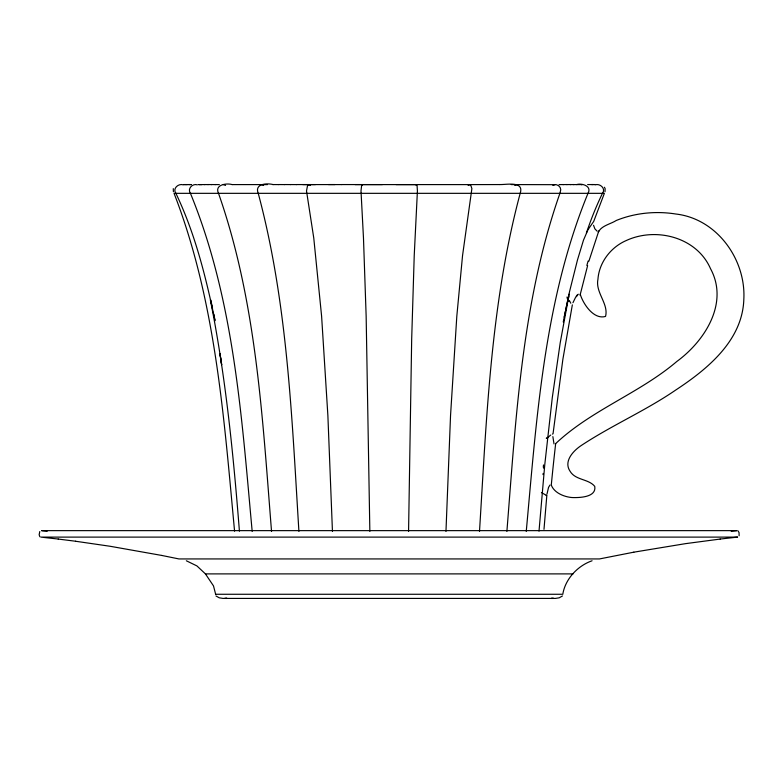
<?xml version="1.0" encoding="UTF-8"?>
<svg xmlns="http://www.w3.org/2000/svg" width="783" height="783" viewBox="0 0 783 783"><rect width="100%" height="100%" fill="white"/><g stroke="black" fill="none" stroke-linecap="round" stroke-linejoin="round"><path stroke-width="1.17" d="M408.569 531.412L411.682 339.078L414.227 255.601L417.417 190.944L417.075 185.669L416.507 184.612L341.623 184.563M445.967 531.412L450.538 415.597L456.812 316.215L462.547 255.601L471.885 188.595L470.896 185.669L469.232 184.612L396.032 184.582M479.499 531.412C486.566 418.259 490.706 303.393 520.186 193.332C524.375 180.785 506.67 184.778 499.838 184.553M506.885 531.412C515.987 417.907 521.909 301.67 559.904 193.332L560.765 189.76L560.158 187.489L558.553 185.669L556.312 184.68L511.25 184.582M526.245 531.412C536.746 417.593 544.146 300.232 587.994 193.332C592.193 186.139 582.033 182.919 576.582 184.592M539.007 531.177L544.792 464.456L552.279 397.715L560.197 342.866L568.067 300.036M543.989 529.337L546.818 495.57M543.872 467.431L543.793 468.254M555.666 443.618C591.263 409.969 639.505 393.262 676.835 361.472C704.788 340.996 729.198 303.07 710.494 268.628C696.772 237.151 656.056 226.767 626.273 240.528C610.857 247.164 599.152 262.325 597.948 279.237C595.149 292.548 608.831 303.726 605.553 316.43C593.69 319.895 583.159 303.941 580.262 294.3M555.646 443.785C554.061 457.536 552.612 471.307 551.281 485.078C554.139 492.81 564.005 496.853 571.893 497.538C579.449 497.822 596.636 497.362 594.747 486.37C588.444 478.716 575.485 480.39 570.093 471.288C563.251 461.265 573.479 450.568 581.534 445.321C611.885 425.296 645.525 410.723 675.582 390.14C707.362 369.214 742.529 340.625 743.83 299.292C745.993 259.29 716.817 218.682 675.817 214.013C655.88 210.833 635.023 212.888 616.28 220.473C610.671 224.095 601.305 225.641 598.329 232.199M173.278 188.644L173.405 191.747M739.123 535.787L739.044 532.577L737.929 530.766M546.955 494.19L548.54 487.388L549.979 485.029M569.554 291.638L565.629 310.166M572.344 304.851L562.869 359.338L553.043 433.782L552.416 434.095M605.014 191.747L605.142 188.644L604.407 187.235M564.181 317.125L565.385 311.311M563.251 321.979L569.045 294.193M569.633 291.266L577.462 260.015L583.492 240.136L588.062 229.585L593.71 221.423L604.378 193.332L174.051 193.332C215.756 300.789 223.889 417.437 234.577 531.177M580.046 295.23L587.622 265.603M588.875 261.219L598.848 230.809M416.135 185.434L416.507 184.612M586.398 232.874L589.286 224.731A325.865 323.076 90 0 1 602.47 193.303M39.776 531.549L39.15 534.74L39.864 536.766M572.95 302.727L575.446 297.618L578.304 294.202M602.528 193.332C606.12 188.546 599.944 183.134 595.08 184.857M592.075 560.775C577.697 565.727 565.189 579.077 562.801 594.268L215.619 594.268M468.156 185.434L469.232 184.612L499.838 184.563M546.886 438.196L550.723 435.054M562.448 595.971L559.17 597.82L555.45 598.418L222.979 598.418L219.25 597.82L215.971 595.971M514.803 185.434L516.506 184.612M552.886 185.434L555.108 184.612M633.809 552.181L599.494 558.935L178.925 558.935L161.787 555.45M581.055 184.857L582.405 184.612M633.78 552.181L685.526 543.647L720.223 539.056M720.115 539.056L737.527 537.109M224.838 598.447L226.816 598.222M731.234 531.256L736.872 530.639L41.548 530.639L47.195 531.256M273.159 184.592C266.807 182.879 254.26 183.78 258.233 193.332C287.713 303.393 291.853 418.259 298.92 531.412M232.15 184.592C226.346 182.86 214.307 184.768 218.516 193.332C256.521 301.67 262.432 417.907 271.544 531.412M551.584 598.447L553.757 598.418M183.711 184.563L191.365 184.592M184.299 184.592L187.411 184.582M198.344 184.582L204.97 184.582M315.422 184.582L296.512 184.563M198.892 184.602L201.838 184.592M559.072 184.602L563.447 184.563M587.632 184.563L594.708 184.563M232.14 184.592L267.522 184.602M272.827 184.563L278.905 184.582M382.398 184.582L355.051 184.582M562.948 184.592L567.146 184.553M204.441 184.563L208.288 184.582M278.591 184.553L284.748 184.582M328.41 184.553L334.987 184.553M284.454 184.553L290.708 184.582M341.75 184.582L302.708 184.582M566.638 184.582L570.66 184.553M737.557 537.109L40.863 537.109L58.304 539.056M186.344 560.775L196.915 565.913L205.43 573.89L573.029 573.89M591.586 184.553L593.25 184.563M570.132 184.582L573.978 184.563M207.769 184.553L211.792 184.582M290.434 184.563L296.777 184.592M211.283 184.553L215.482 184.592M573.45 184.582L580.076 184.582M214.973 184.563L219.357 184.602M188.713 184.553L190.788 184.563M224.662 598.418L226.845 598.447M551.604 598.222L553.581 598.447M58.206 539.056L75.599 541.239M75.501 541.239L110.109 546.27L161.807 555.45M183.339 184.857C178.475 183.134 172.309 188.546 175.891 193.332C194.487 232.199 205.156 274.246 214.062 316.215M197.375 184.857C192.52 183.163 187.137 188.811 190.435 193.332C234.274 300.232 241.673 417.593 252.185 531.412M223.312 184.612L225.543 185.434M261.913 184.612L263.626 185.434M546.191 495.345L546.71 495.541L541.425 492.556M597.175 231.21L594.894 228.881L593.543 225.269M310.264 185.434L309.187 184.612L307.523 185.669L306.505 190.944L313.768 238.042L321.607 316.215L327.881 415.597L332.452 531.412M205.43 573.89L213.495 585.899L215.648 594.268M570.797 303.217L569.417 300.643M554.012 443.912L552.867 436.611M362.284 185.434L361.717 184.68L361.002 190.944L363.478 238.042L366.15 316.215L369.85 531.412M210.793 300.036L212.526 308.306M213.759 314.208L215.002 320.11M214.513 318.505L214.953 320.795M210.363 300.036C225.651 376.261 233.305 453.758 239.422 531.177M586.859 265.457A157.461 63.296 -73.5 0 1 588.131 261.023M543.177 473.392A24.43 5.52 -84.8 0 1 543.01 474.606M543.5 464.955A38.866 6.734 -84.5 0 1 543.294 467.245M568.908 301.22A24.195 11.608 -50 0 1 567 297.021M546.622 437.903A18.195 2.447 -46.3 0 1 546.299 438.314M568.83 296.17A33.826 5.941 80.2 0 1 568.82 297.481M577.257 295.074L576.259 296.346L577.218 295.152M221.677 364.702L219.974 353.652L221.638 364.702"/></g></svg>
